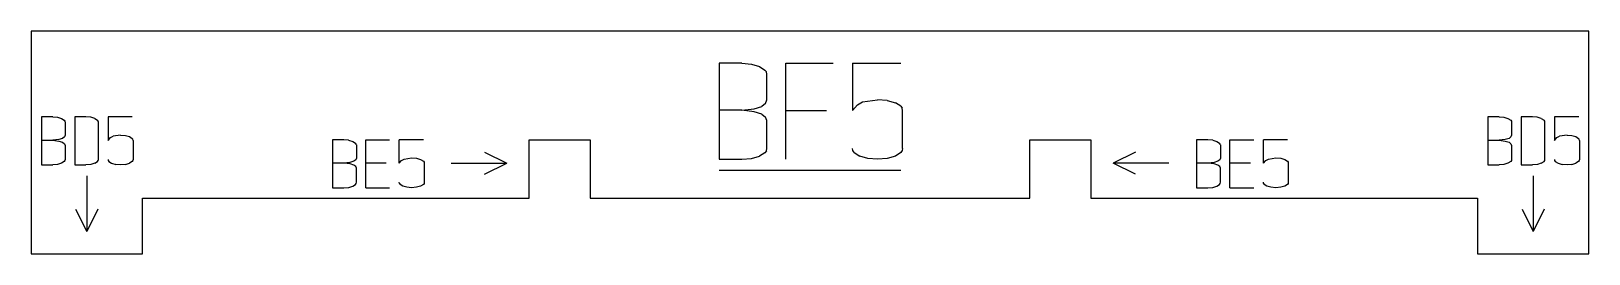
# Model space of a CAD drawing. Header units: millimetres. Extents: x 835 to 975, y -292 to -272.
import ezdxf

# ---------------------------------------------------------------- set-up
doc = ezdxf.new("R2010")
doc.units = ezdxf.units.MM
doc.layers.add('code', color=2, linetype='Continuous')
doc.layers.add('drawing', color=7, linetype='Continuous')

msp = doc.modelspace()

# ---------------------------------------------------------------- linework, layer by layer
at = {"layer": 'code'}
for p, q in [((898.69, -274.45), (896.66, -274.45)), ((896.66, -274.45), (896.66, -278.67)), ((898.69, -274.45), (899.55, -274.52)), ((899.55, -274.52), (900.28, -274.73)), ((900.28, -274.73), (900.77, -275.05)), ((900.77, -275.05), (900.9, -275.22)), ((900.94, -275.41), (900.9, -275.22)), ((900.94, -277.74), (900.94, -275.41)), ((902.65, -274.45), (906.91, -274.45)), ((902.65, -278.7), (902.65, -274.45)), ((908.64, -274.45), (912.99, -274.45)), ((908.64, -274.45), (908.64, -278.68)), ((898.69, -278.67), (899.79, -278.54)), ((899.79, -278.54), (900.48, -278.33)), ((900.82, -278.05), (900.48, -278.33)), ((900.82, -278.05), (900.94, -277.74)), ((908.64, -278.68), (909.08, -278.17)), ((909.08, -278.17), (909.54, -277.92)), ((909.54, -277.92), (910.89, -277.72)), ((911.77, -277.79), (910.89, -277.72)), ((911.77, -277.79), (912.5, -278)), ((912.98, -278.31), (912.5, -278)), ((912.98, -278.31), (913.1, -278.49)), ((913.14, -278.68), (913.1, -278.49)), ((836.76, -279.25), (835.74, -279.25)), ((835.74, -279.25), (835.74, -281.36)), ((836.76, -279.25), (837.19, -279.29)), ((837.19, -279.29), (837.55, -279.4)), ((837.55, -279.4), (837.8, -279.55)), ((837.8, -279.55), (837.86, -279.64)), ((837.86, -279.64), (837.88, -279.73)), ((837.88, -279.73), (837.88, -280.9)), ((838.74, -279.25), (838.74, -283.56)), ((839.75, -279.25), (838.74, -279.25)), ((840.19, -279.29), (839.75, -279.25)), ((840.55, -279.4), (840.19, -279.29)), ((840.55, -279.4), (840.8, -279.55)), ((840.86, -279.64), (840.8, -279.55)), ((840.88, -279.73), (840.86, -279.64)), ((840.88, -283.08), (840.88, -279.73)), ((843.91, -279.25), (841.73, -279.25)), ((841.73, -279.25), (841.73, -281.37)), ((898.69, -278.67), (896.66, -278.67)), ((896.66, -278.67), (896.66, -283.06)), ((899.81, -278.8), (898.69, -278.67)), ((900.48, -279.02), (899.81, -278.8)), ((900.48, -279.02), (900.82, -279.28)), ((900.94, -279.59), (900.82, -279.28)), ((900.94, -282.1), (900.94, -279.59)), ((902.65, -283.06), (902.65, -278.7)), ((902.65, -278.7), (906.31, -278.7)), ((913.14, -282.1), (913.14, -278.68)), ((966.76, -279.25), (965.74, -279.25)), ((965.74, -279.25), (965.74, -281.36)), ((966.76, -279.25), (967.19, -279.29)), ((967.19, -279.29), (967.55, -279.4)), ((967.55, -279.4), (967.8, -279.55)), ((967.8, -279.55), (967.86, -279.64)), ((967.86, -279.64), (967.88, -279.73)), ((967.88, -279.73), (967.88, -280.9)), ((968.74, -279.25), (968.74, -283.56)), ((969.75, -279.25), (968.74, -279.25)), ((970.19, -279.29), (969.75, -279.25)), ((970.55, -279.4), (970.19, -279.29)), ((970.55, -279.4), (970.8, -279.55)), ((970.86, -279.64), (970.8, -279.55)), ((970.88, -279.73), (970.86, -279.64)), ((970.88, -283.08), (970.88, -279.73)), ((973.91, -279.25), (971.73, -279.25)), ((971.73, -279.25), (971.73, -281.37)), ((835.74, -281.36), (835.74, -283.56)), ((835.74, -281.36), (836.76, -281.36)), ((837.31, -281.3), (836.76, -281.36)), ((836.76, -281.36), (837.31, -281.43)), ((837.65, -281.2), (837.31, -281.3)), ((837.82, -281.06), (837.65, -281.2)), ((837.88, -280.9), (837.82, -281.06)), ((841.73, -281.37), (841.95, -281.12)), ((841.95, -281.12), (842.18, -280.99)), ((842.86, -280.89), (842.18, -280.99)), ((842.86, -280.89), (843.3, -280.92)), ((843.3, -280.92), (843.66, -281.03)), ((843.66, -281.03), (843.9, -281.19)), ((843.9, -281.19), (843.96, -281.27)), ((843.98, -281.37), (843.96, -281.27)), ((843.98, -281.37), (843.98, -283.08)), ((861.91, -281.31), (861.91, -283.42)), ((862.92, -281.31), (861.91, -281.31)), ((863.35, -281.35), (862.92, -281.31)), ((863.35, -281.35), (863.72, -281.46)), ((864.9, -281.31), (867.03, -281.31)), ((864.9, -283.4), (864.9, -281.31)), ((867.9, -283.43), (867.9, -281.31)), ((870.07, -281.31), (867.9, -281.31)), ((939.57, -281.31), (939.57, -283.42)), ((940.59, -281.31), (939.57, -281.31)), ((941.02, -281.35), (940.59, -281.31)), ((941.02, -281.35), (941.38, -281.46)), ((942.57, -281.31), (944.7, -281.31)), ((942.57, -283.4), (942.57, -281.31)), ((945.57, -283.43), (945.57, -281.31)), ((947.74, -281.31), (945.57, -281.31)), ((965.74, -281.36), (965.74, -283.56)), ((965.74, -281.36), (966.76, -281.36)), ((967.31, -281.3), (966.76, -281.36)), ((966.76, -281.36), (967.31, -281.43)), ((967.65, -281.2), (967.31, -281.3)), ((967.82, -281.06), (967.65, -281.2)), ((967.88, -280.9), (967.82, -281.06)), ((971.73, -281.37), (971.95, -281.12)), ((971.95, -281.12), (972.18, -280.99)), ((972.86, -280.89), (972.18, -280.99)), ((972.86, -280.89), (973.3, -280.92)), ((973.3, -280.92), (973.66, -281.03)), ((973.66, -281.03), (973.9, -281.19)), ((973.9, -281.19), (973.96, -281.27)), ((973.98, -281.37), (973.96, -281.27)), ((973.98, -281.37), (973.98, -283.08)), ((837.31, -281.43), (837.65, -281.54)), ((837.65, -281.54), (837.82, -281.67)), ((837.82, -281.67), (837.88, -281.83)), ((837.88, -281.83), (837.88, -283.08)), ((863.72, -281.46), (863.96, -281.61)), ((864.03, -281.7), (863.96, -281.61)), ((864.03, -281.7), (864.05, -281.79)), ((864.05, -281.79), (864.05, -282.96)), ((875.57, -282.42), (877.57, -283.42)), ((899.56, -282.99), (900.28, -282.79)), ((900.77, -282.48), (900.28, -282.79)), ((900.9, -282.3), (900.77, -282.48)), ((900.9, -282.3), (900.94, -282.1)), ((908.68, -282.29), (908.64, -282.1)), ((908.8, -282.47), (908.68, -282.29)), ((908.8, -282.47), (909.29, -282.78)), ((910.01, -282.99), (909.29, -282.78)), ((912.5, -282.78), (911.77, -282.99)), ((912.98, -282.47), (912.5, -282.78)), ((913.1, -282.29), (912.98, -282.47)), ((913.14, -282.1), (913.1, -282.29)), ((934.07, -282.42), (932.07, -283.42)), ((941.38, -281.46), (941.63, -281.61)), ((941.69, -281.7), (941.63, -281.61)), ((941.69, -281.7), (941.71, -281.79)), ((941.71, -281.79), (941.71, -282.96)), ((967.31, -281.43), (967.65, -281.54)), ((967.65, -281.54), (967.82, -281.67)), ((967.82, -281.67), (967.88, -281.83)), ((967.88, -281.83), (967.88, -283.08)), ((835.74, -283.56), (836.76, -283.56)), ((837.19, -283.53), (836.76, -283.56)), ((837.55, -283.42), (837.19, -283.53)), ((837.8, -283.27), (837.55, -283.42)), ((837.86, -283.18), (837.8, -283.27)), ((837.88, -283.08), (837.86, -283.18)), ((838.74, -283.56), (839.75, -283.56)), ((840.2, -283.53), (839.75, -283.56)), ((840.55, -283.42), (840.2, -283.53)), ((840.55, -283.42), (840.8, -283.27)), ((840.8, -283.27), (840.86, -283.18)), ((840.86, -283.18), (840.88, -283.08)), ((841.73, -283.08), (841.75, -283.18)), ((841.75, -283.18), (841.81, -283.27)), ((841.81, -283.27), (842.05, -283.42)), ((842.05, -283.42), (842.42, -283.53)), ((842.86, -283.56), (842.42, -283.53)), ((843.3, -283.53), (842.86, -283.56)), ((843.3, -283.53), (843.66, -283.42)), ((843.9, -283.27), (843.66, -283.42)), ((843.96, -283.18), (843.9, -283.27)), ((843.98, -283.08), (843.96, -283.18)), ((861.91, -283.42), (861.91, -285.62)), ((862.92, -283.42), (861.91, -283.42)), ((863.47, -283.36), (862.92, -283.42)), ((863.48, -283.49), (862.92, -283.42)), ((863.82, -283.25), (863.47, -283.36)), ((863.82, -283.6), (863.48, -283.49)), ((863.99, -283.11), (863.82, -283.25)), ((863.99, -283.73), (863.82, -283.6)), ((864.05, -282.96), (863.99, -283.11)), ((864.05, -283.88), (863.99, -283.73)), ((864.05, -285.14), (864.05, -283.88)), ((864.9, -285.62), (864.9, -283.4)), ((864.9, -283.4), (866.73, -283.4)), ((867.9, -283.43), (868.12, -283.17)), ((868.12, -283.17), (868.35, -283.05)), ((868.35, -283.05), (869.02, -282.95)), ((869.02, -282.95), (869.46, -282.98)), ((869.46, -282.98), (869.83, -283.09)), ((869.83, -283.09), (870.07, -283.24)), ((870.07, -283.24), (870.13, -283.33)), ((870.13, -283.33), (870.15, -283.43)), ((870.15, -283.43), (870.15, -285.14)), ((872.57, -283.42), (877.57, -283.42)), ((875.57, -284.42), (877.57, -283.42)), ((896.66, -283.06), (898.69, -283.06)), ((896.66, -284.06), (912.99, -284.06)), ((898.69, -283.06), (899.56, -282.99)), ((910.89, -283.06), (910.01, -282.99)), ((911.77, -282.99), (910.89, -283.06)), ((937.07, -283.42), (932.07, -283.42)), ((934.07, -284.42), (932.07, -283.42)), ((939.57, -283.42), (939.57, -285.62)), ((940.59, -283.42), (939.57, -283.42)), ((941.14, -283.36), (940.59, -283.42)), ((941.15, -283.49), (940.59, -283.42)), ((941.48, -283.25), (941.14, -283.36)), ((941.48, -283.6), (941.15, -283.49)), ((941.66, -283.11), (941.48, -283.25)), ((941.66, -283.73), (941.48, -283.6)), ((941.71, -282.96), (941.66, -283.11)), ((941.71, -283.88), (941.66, -283.73)), ((941.71, -285.14), (941.71, -283.88)), ((942.57, -285.62), (942.57, -283.4)), ((942.57, -283.4), (944.4, -283.4)), ((945.57, -283.43), (945.78, -283.17)), ((945.78, -283.17), (946.02, -283.05)), ((946.02, -283.05), (946.69, -282.95)), ((946.69, -282.95), (947.13, -282.98)), ((947.13, -282.98), (947.49, -283.09)), ((947.49, -283.09), (947.73, -283.24)), ((947.73, -283.24), (947.79, -283.33)), ((947.79, -283.33), (947.81, -283.43)), ((947.81, -283.43), (947.81, -285.14)), ((965.74, -283.56), (966.76, -283.56)), ((967.19, -283.53), (966.76, -283.56)), ((967.55, -283.42), (967.19, -283.53)), ((967.8, -283.27), (967.55, -283.42)), ((967.86, -283.18), (967.8, -283.27)), ((967.88, -283.08), (967.86, -283.18)), ((968.74, -283.56), (969.75, -283.56)), ((970.2, -283.53), (969.75, -283.56)), ((970.55, -283.42), (970.2, -283.53)), ((970.55, -283.42), (970.8, -283.27)), ((970.8, -283.27), (970.86, -283.18)), ((970.86, -283.18), (970.88, -283.08)), ((971.73, -283.08), (971.75, -283.18)), ((971.75, -283.18), (971.81, -283.27)), ((971.81, -283.27), (972.05, -283.42)), ((972.05, -283.42), (972.42, -283.53)), ((972.86, -283.56), (972.42, -283.53)), ((973.3, -283.53), (972.86, -283.56)), ((973.3, -283.53), (973.66, -283.42)), ((973.9, -283.27), (973.66, -283.42)), ((973.96, -283.18), (973.9, -283.27)), ((973.98, -283.08), (973.96, -283.18)), ((839.82, -284.56), (839.82, -289.56)), ((862.92, -285.62), (863.36, -285.59)), ((863.36, -285.59), (863.72, -285.48)), ((863.72, -285.48), (863.96, -285.33)), ((863.96, -285.33), (864.03, -285.24)), ((864.03, -285.24), (864.05, -285.14)), ((867.92, -285.24), (867.9, -285.14)), ((867.92, -285.24), (867.98, -285.32)), ((868.22, -285.48), (867.98, -285.32)), ((868.58, -285.58), (868.22, -285.48)), ((869.02, -285.62), (868.58, -285.58)), ((869.46, -285.58), (869.02, -285.62)), ((869.83, -285.48), (869.46, -285.58)), ((870.07, -285.32), (869.83, -285.48)), ((870.13, -285.24), (870.07, -285.32)), ((870.15, -285.14), (870.13, -285.24)), ((940.59, -285.62), (941.02, -285.59)), ((941.02, -285.59), (941.38, -285.48)), ((941.38, -285.48), (941.63, -285.33)), ((941.63, -285.33), (941.69, -285.24)), ((941.69, -285.24), (941.71, -285.14)), ((945.59, -285.24), (945.57, -285.14)), ((945.59, -285.24), (945.65, -285.32)), ((945.89, -285.48), (945.65, -285.32)), ((946.25, -285.58), (945.89, -285.48)), ((946.69, -285.62), (946.25, -285.58)), ((947.13, -285.58), (946.69, -285.62)), ((947.49, -285.48), (947.13, -285.58)), ((947.73, -285.32), (947.49, -285.48)), ((947.79, -285.24), (947.73, -285.32)), ((947.81, -285.14), (947.79, -285.24)), ((969.82, -284.56), (969.82, -289.56)), ((861.91, -285.62), (862.92, -285.62)), ((864.9, -285.62), (867.03, -285.62)), ((939.57, -285.62), (940.59, -285.62)), ((942.57, -285.62), (944.7, -285.62)), ((838.82, -287.56), (839.82, -289.56)), ((840.82, -287.56), (839.82, -289.56)), ((968.82, -287.56), (969.82, -289.56)), ((970.82, -287.56), (969.82, -289.56))]:
    msp.add_line(p, q, dxfattribs=at)
at = {"layer": 'drawing'}
for p, q in [((834.82, -271.56), (834.82, -291.56)), ((974.82, -271.56), (834.82, -271.56)), ((974.82, -291.56), (974.82, -271.56)), ((879.57, -281.31), (885.07, -281.31)), ((879.57, -286.56), (879.57, -281.31)), ((885.07, -281.31), (885.07, -286.56)), ((924.57, -281.31), (930.07, -281.31)), ((924.57, -286.56), (924.57, -281.31)), ((930.07, -281.31), (930.07, -286.56)), ((844.82, -286.56), (879.57, -286.56)), ((844.82, -291.56), (844.82, -286.56)), ((885.07, -286.56), (924.57, -286.56)), ((930.07, -286.56), (964.82, -286.56)), ((964.82, -286.56), (964.82, -291.56)), ((834.82, -291.56), (844.82, -291.56)), ((964.82, -291.56), (974.82, -291.56))]:
    msp.add_line(p, q, dxfattribs=at)

doc.saveas('drawing.dxf')
